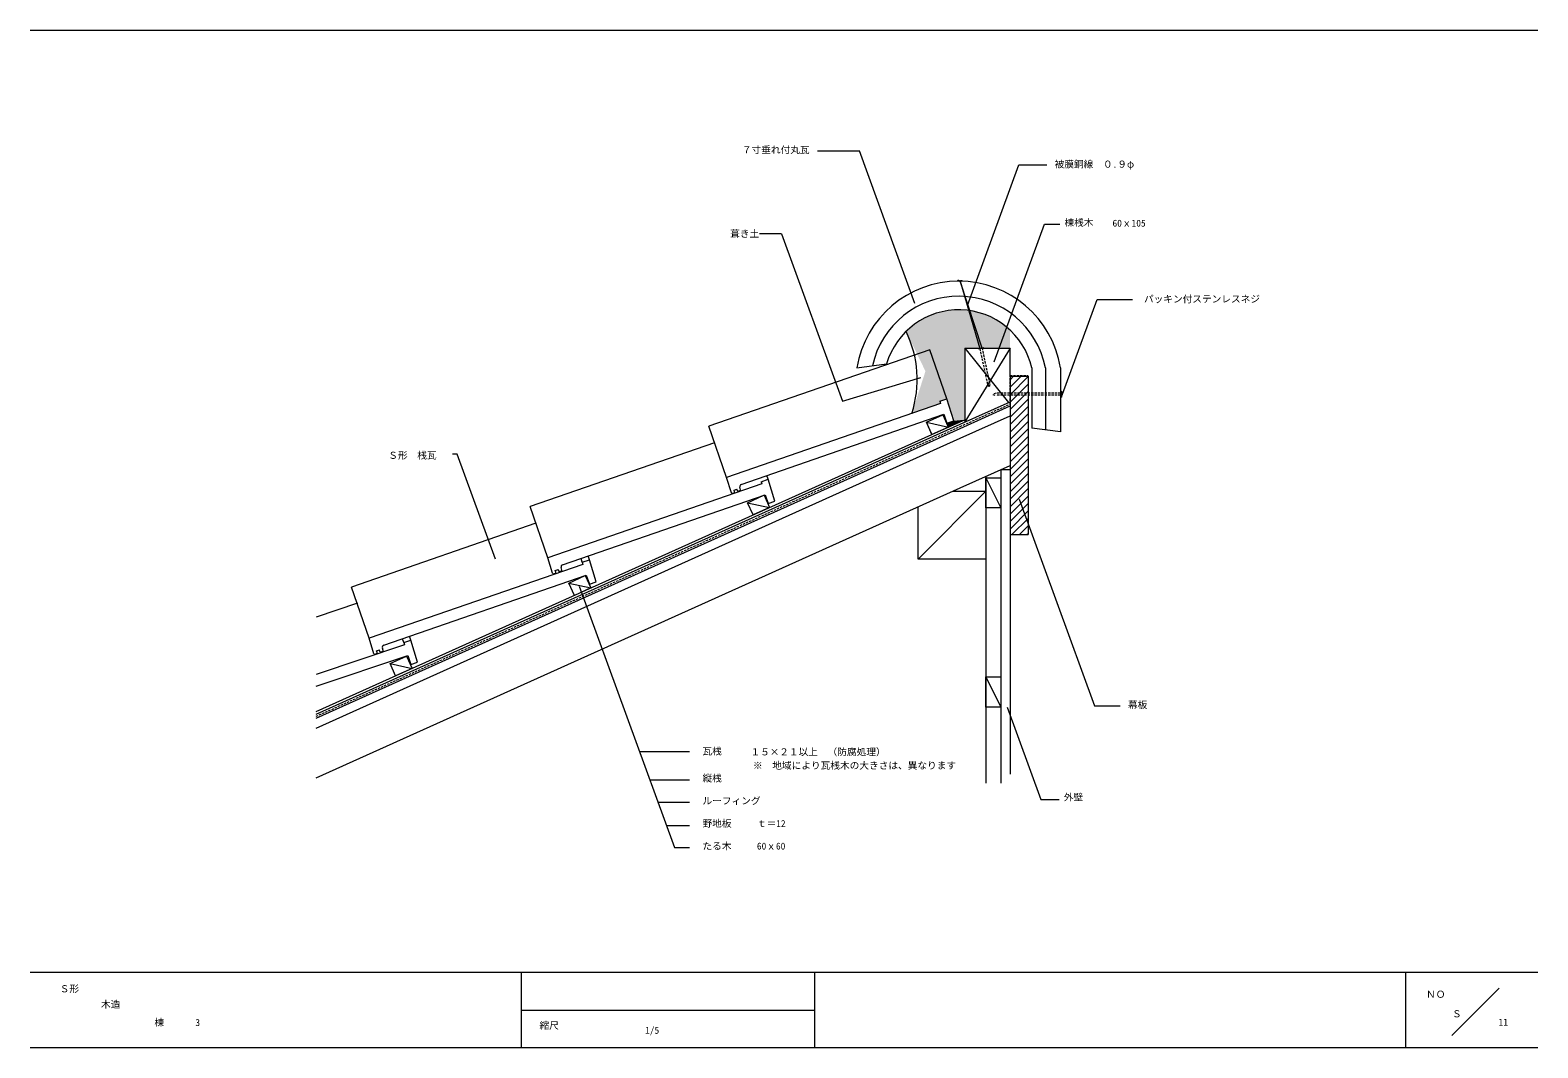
# Model space of a CAD drawing. Units: millimetres, scale not verified. Extents: x -203 to 197, y -138 to 132.
import ezdxf
from ezdxf.enums import TextEntityAlignment as Align

# ---------------------------------------------------------------- set-up
doc = ezdxf.new("R2010")
doc.units = ezdxf.units.MM
doc.header["$LTSCALE"] = 0.5
doc.linetypes.add('DASHED1', pattern=[1.8, 1.2, -0.6])
for name, color, linetype, lineweight in [('0-0', 5, 'Continuous', 18), ('1-0', 7, 'Continuous', 18), ('1-1', 7, 'Continuous', 18), ('1-2', 3, 'Continuous', 18), ('1-3', 7, 'Continuous', 18), ('1-4', 7, 'Continuous', 18), ('1-5', 7, 'Continuous', 18), ('1-F', 3, 'DASHED1', 18)]:
    doc.layers.add(name, color=color, linetype=linetype, lineweight=lineweight)
doc.layers.add('2-0_ADD_LINE', color=8, linetype='Continuous')
doc.styles.add('ＭＳ ゴシック', font='')
doc.styles.get('ＭＳ ゴシック').set_extended_font_data('MS Gothic')

msp = doc.modelspace()

# ---------------------------------------------------------------- linework, layer by layer
at = {"layer": '0-0'}
for p, q in [((-203.2432, 131.6351), (196.7568, 131.6351)), ((196.7568, -118.3649), (-203.2433, -118.3649)), ((-72.973, -118.3649), (-72.973, -138.3649)), ((4.8649, -118.3649), (4.8649, -138.3649)), ((161.7568, -138.3649), (161.7568, -118.3649)), ((186.4865, -122.5541), (173.9189, -135.1216)), ((-72.973, -128.3649), (4.8649, -128.3649)), ((196.7568, -138.3649), (-203.2432, -138.3649))]:
    msp.add_line(p, q, dxfattribs=at)
at = {"layer": '1-0'}
for p, q in [((43.4926, 27.0737), (56.717, 33.0246)), ((34.5203, 27.596), (38.8803, 29.6039)), ((38.8803, 29.6039), (40.3577, 26.3209)), ((38.8804, 29.6038), (40.2346, 26.5945)), ((38.8804, 29.6038), (40.2346, 26.5945)), ((43.4926, 25.9771), (56.717, 31.928)), ((43.4926, 23.3453), (56.717, 29.2963)), ((43.4926, 27.7316), (44.717, 28.2826)), ((-127.3517, -49.8063), (43.4926, 27.0737)), ((-127.3517, -50.9029), (43.4926, 25.9771)), ((-127.3517, -49.1483), (36.0054, 24.3624)), ((35.9804, 24.3511), (34.5203, 27.596)), ((35.8573, 24.6247), (34.5203, 27.596)), ((34.5203, 27.596), (40.3577, 26.3209)), ((40.3577, 26.3209), (35.9804, 24.3511)), ((35.9804, 24.3511), (35.9804, 24.3511)), ((36.0054, 24.3624), (43.4926, 27.7316)), ((40.3577, 26.3209), (40.3577, 26.3209)), ((-127.3517, -53.5347), (43.4926, 23.3453)), ((43.4926, 10.1863), (56.717, 16.1372)), ((-127.3517, -66.6937), (43.4926, 10.1863)), ((-11.4395, 3.0122), (-12.8997, 6.257)), ((-12.8997, 6.257), (-7.0623, 4.9819)), ((-60.3196, -15.0819), (-55.9595, -13.074)), ((-58.8594, -18.3268), (-60.3196, -15.0819)), ((-58.8594, -18.3268), (-60.3196, -15.0819)), ((-60.3196, -15.0819), (-54.4822, -16.357)), ((-104.1138, -30.8351), (-104.4196, -29.817)), ((-107.7566, -36.3828), (-101.9021, -37.696))]:
    msp.add_line(p, q, dxfattribs=at)
at = {"layer": '1-0', "color": 3, "linetype": 'DASHED1'}
for p, q in [((43.4926, 26.4758), (56.717, 32.4267)), ((-127.3517, -50.4042), (43.4926, 26.4758))]:
    msp.add_line(p, q, dxfattribs=at)
at = {"layer": '1-0'}
for points in [[(40.3577, 26.3209), (36.0026, 24.3611), (35.9804, 24.3511)], [(-11.4395, 3.0122), (-12.8997, 6.257), (-8.5681, 8.2518)], [(-8.5396, 8.2648), (-7.0623, 4.9819), (-11.4395, 3.0122)], [(-8.5396, 8.2648), (-7.0623, 4.9819), (-11.4395, 3.0122)], [(-8.5396, 8.2648), (-7.0623, 4.9819), (-11.4395, 3.0122)], [(-55.9595, -13.0741), (-54.4822, -16.357), (-58.8594, -18.3268)], [(-55.9595, -13.0741), (-54.4822, -16.3571), (-58.8594, -18.3268)]]:
    msp.add_lwpolyline(points, dxfattribs=at)
msp.add_lwpolyline([(-106.2793, -39.6657), (-107.7566, -36.3828), (-103.3794, -34.4131), (-101.9021, -37.696)], close=True, dxfattribs=at)
at = {"layer": '1-1', "color": 3}
for p, q in [((43.4926, 65.0387), (48.7117, 47.1387)), ((49.3032, 47.2419), (43.4926, 65.0387))]:
    msp.add_line(p, q, dxfattribs=at)
at = {"layer": '1-1'}
for p, q in [((44.717, 47.2419), (56.717, 47.2419)), ((56.717, 47.2419), (44.717, 27.7316)), ((44.717, 47.2419), (44.717, 27.6246)), ((44.717, 47.2419), (56.3621, 32.8649)), ((48.34, 47.1675), (48.3622, 47.0638)), ((48.3622, 47.0638), (49.6008, 47.3292)), ((56.717, 39.8149), (56.717, 47.2419)), ((56.717, 39.8149), (56.717, -8.6633)), ((56.717, 39.8149), (61.517, 39.8149)), ((56.717, 36.8906), (59.6413, 39.8149)), ((56.717, 38.8705), (57.6613, 39.8149)), ((56.717, 34.9107), (61.517, 39.7107)), ((56.717, 32.9308), (61.517, 37.7308)), ((61.517, 39.8149), (61.517, -2.1851)), ((56.717, 30.9509), (61.517, 35.7509)), ((56.717, 28.971), (61.517, 33.771)), ((70.117, 35.8392), (70.3879, 35.8392)), ((70.117, 34.2237), (70.3879, 34.2237)), ((70.3879, 35.8392), (70.3879, 34.2237)), ((56.717, 26.9911), (61.517, 31.7911)), ((56.717, 25.0112), (61.517, 29.8112)), ((56.717, 23.0313), (61.517, 27.8313)), ((56.717, 21.0514), (61.517, 25.8514)), ((70.117, 25.0387), (62.517, 26.066)), ((56.717, 19.0715), (61.517, 23.8715)), ((56.717, 17.0916), (61.517, 21.8916)), ((56.717, 15.1117), (61.517, 19.9117)), ((56.717, 13.1318), (61.517, 17.9318)), ((50.317, 13.2572), (50.317, -68.1844)), ((50.317, 12.8841), (54.317, 4.8841)), ((54.317, 15.0572), (54.317, -68.1844)), ((54.317, 15.0572), (56.717, 15.0572)), ((56.717, 11.1519), (61.517, 15.9519)), ((56.717, 9.172), (61.517, 13.972)), ((50.317, 9.3162), (32.317, -8.6838)), ((41.5592, 9.3162), (50.317, 9.3162)), ((56.717, 7.1921), (61.517, 11.9921)), ((56.717, 5.2122), (61.517, 10.0122)), ((56.717, 3.2323), (61.517, 8.0323)), ((56.717, 1.2524), (61.517, 6.0524)), ((56.717, -0.7275), (61.517, 4.0725)), ((57.2392, -2.1851), (61.517, 2.0926)), ((59.2191, -2.1851), (61.517, 0.1127)), ((56.717, -2.1851), (61.517, -2.1851)), ((61.199, -2.1851), (61.517, -1.8671)), ((56.717, -8.6633), (56.717, -65.7973)), ((-57.5921, -15.8481), (-32.3357, -85.2394)), ((50.317, -39.9595), (54.317, -47.9595))]:
    msp.add_line(p, q, dxfattribs=at)
at = {"layer": '1-1', "linetype": 'DASHED1'}
for p, q in [((48.7031, 47.1791), (50.7849, 37.4638)), ((49.2898, 47.3048), (51.3716, 37.5896)), ((50.7637, 37.5628), (51.1872, 37.028)), ((51.3716, 37.5896), (51.1844, 37.0316)), ((70.117, 34.7589), (53.0101, 34.7589))]:
    msp.add_line(p, q, dxfattribs=at)
at = {"layer": '1-1', "color": 3}
for points in [[(43.4926, 65.0387), (43.2841, 65.1378), (43.2103, 65.1562), (43.1366, 65.1747), (43.0629, 65.2115), (42.9892, 65.2484), (42.9154, 65.2668), (42.8417, 65.2668), (42.7864, 65.1747), (42.8601, 65.1562), (42.9339, 65.1378), (43.026, 65.1194), (43.0998, 65.1194), (43.1919, 65.1009), (43.2841, 65.0825), (43.3578, 65.064), (43.4315, 65.064)], [(43.4919, 65.0387), (43.5606, 65.1009), (43.6343, 65.1747), (43.708, 65.1931), (43.8002, 65.2115), (43.8924, 65.23), (43.9661, 65.23), (44.0214, 65.1378), (43.9477, 65.1194), (43.874, 65.1194), (43.8002, 65.1194), (43.708, 65.1194), (43.6343, 65.0825), (43.5606, 65.0825)]]:
    msp.add_lwpolyline(points, close=True, dxfattribs=at)
at = {"layer": '1-1'}
for points in [[(48.34, 47.1675), (49.5786, 47.4329), (49.6008, 47.3292)], [(50.317, 9.3162), (50.317, -8.6838), (32.317, -8.6838), (32.317, 5.1572)]]:
    msp.add_lwpolyline(points, dxfattribs=at)
at = {"layer": '1-1', "linetype": 'DASHED1'}
msp.add_lwpolyline([(70.117, 35.3588), (53.0101, 35.3588), (52.1392, 34.9813), (53.0101, 34.7589)], dxfattribs=at)
at = {"layer": '1-1'}
for points in [[(50.317, 4.8841), (50.317, 12.8841), (54.317, 12.8841), (54.317, 4.8841)], [(50.317, -47.9595), (50.317, -39.9595), (54.317, -39.9595), (54.317, -47.9595)]]:
    msp.add_lwpolyline(points, close=True, dxfattribs=at)
msp.add_arc((70.0853, 35.0528), 0.5775, 301.60541, 60.43965, dxfattribs=at)
at = {"layer": '1-2', "color": 7}
for p, q in [((35.465, 46.858), (-23.1766, 26.5685)), ((39.9772, 33.8165), (35.465, 46.858)), ((-18.4682, 12.9601), (-23.1766, 26.5685)), ((-21.6526, 22.1637), (-70.5966, 5.2296)), ((-7.4427, 12.4776), (-7.7896, 13.4803)), ((-65.8881, -8.3789), (-70.5966, 5.2296)), ((-69.0725, 0.8248), (-118.0165, -16.1094)), ((-54.8626, -8.8614), (-55.2095, -7.8587)), ((-56.7537, -9.5157), (-57.068, -8.5017)), ((-113.3081, -29.7178), (-118.0165, -16.1094)), ((-116.3824, -20.4011), (-127.3517, -24.0895)), ((-102.2171, -30.1973), (-102.5612, -29.174))]:
    msp.add_line(p, q, dxfattribs=at)
at = {"layer": '1-2'}
for p, q in [((38.2639, 32.5888), (-18.4682, 12.9601)), ((38.0862, 33.1622), (39.9772, 33.8165)), ((38.0862, 33.1622), (38.2639, 32.5888)), ((41.784, 27.9869), (39.9772, 33.8165)), ((-14.5724, 11.1335), (39.1525, 29.7217)), ((39.1525, 29.7217), (39.9725, 27.3516)), ((39.9698, 27.3592), (41.784, 27.9869)), ((-17.2046, 8.8828), (-18.4682, 12.9601)), ((-9.3338, 11.8233), (-7.4427, 12.4776)), ((-5.6359, 6.648), (-7.4427, 12.4776)), ((-9.156, 11.2499), (-65.8881, -8.3789)), ((-61.9923, -10.2055), (-8.2675, 8.3828)), ((-16.9481, 8.753), (-16.4754, 8.9166)), ((-16.4911, 9.6209), (-15.7347, 9.8826)), ((-16.3497, 9.1648), (-16.4911, 9.6209)), ((-15.5972, 9.439), (-15.7347, 9.8826)), ((-14.868, 9.4728), (-15.3407, 9.3092)), ((-14.7423, 9.721), (-14.9493, 10.3889)), ((-9.3338, 11.8233), (-9.156, 11.2499)), ((-9.274, 11.8428), (-9.1013, 11.2679)), ((-8.2675, 8.3828), (-7.4474, 6.0126)), ((-7.4501, 6.0203), (-5.6359, 6.648)), ((-56.576, -10.0891), (-113.3081, -29.7178)), ((-64.6245, -12.4561), (-65.8881, -8.3789)), ((-63.911, -11.718), (-63.1546, -11.4563)), ((-63.7696, -12.1741), (-63.911, -11.718)), ((-63.0171, -11.9), (-63.1546, -11.4563)), ((-62.2879, -11.8662), (-62.7607, -12.0298)), ((-62.1623, -11.618), (-62.3693, -10.9501)), ((-56.7537, -9.5157), (-54.8626, -8.8614)), ((-56.7537, -9.5157), (-56.576, -10.0891)), ((-53.0558, -14.691), (-54.8626, -8.8614)), ((-109.4122, -31.5444), (-55.6874, -12.9562)), ((-64.3681, -12.5859), (-63.8953, -12.4224)), ((-55.6874, -12.9562), (-54.8674, -15.3263)), ((-54.87, -15.3187), (-53.0558, -14.691)), ((-103.9411, -31.41), (-127.3517, -39.2818)), ((-112.0444, -33.7951), (-113.3081, -29.7178)), ((-104.1138, -30.8351), (-102.2171, -30.1973)), ((-104.1138, -30.8351), (-103.9411, -31.41)), ((-100.4613, -36.0425), (-102.2171, -30.1973)), ((-127.3517, -42.4469), (-103.0776, -34.2847)), ((-111.788, -33.9249), (-111.3152, -33.7613)), ((-111.3309, -33.057), (-110.5745, -32.7953)), ((-111.1896, -33.5131), (-111.3309, -33.057)), ((-110.437, -33.2389), (-110.5745, -32.7953)), ((-109.7078, -33.2052), (-110.1806, -33.3687)), ((-109.5822, -32.957), (-109.7892, -32.2891)), ((-103.0776, -34.2847), (-102.2783, -36.662)), ((-102.2808, -36.6543), (-100.4613, -36.0425))]:
    msp.add_line(p, q, dxfattribs=at)
for centre, radius, start, end in [((-17.0135, 8.942), 0.2, 197.21655, 289.08514), ((-16.5408, 9.1056), 0.2, 289.08401, 17.21758), ((-15.4061, 9.4982), 0.2, 197.21758, 289.0885), ((-14.3762, 10.5665), 0.6, 109.08589, 197.21983), ((-14.9334, 9.6618), 0.2, 289.0885, 17.21996), ((-62.8261, -11.8408), 0.2, 197.21758, 289.0885), ((-61.7962, -10.7725), 0.6, 109.08589, 197.21983), ((-62.3533, -11.6772), 0.2, 289.0885, 17.21996), ((-64.4335, -12.3969), 0.2, 197.21655, 289.08514), ((-63.9607, -12.2334), 0.2, 289.08401, 17.21758), ((-109.2161, -32.1114), 0.6, 109.08589, 197.21983), ((-111.8534, -33.7359), 0.2, 197.21655, 289.08514), ((-111.3806, -33.5723), 0.2, 289.08401, 17.21758), ((-110.246, -33.1797), 0.2, 197.21758, 289.0885), ((-109.7732, -33.0162), 0.2, 289.0885, 17.21996)]:
    msp.add_arc(centre, radius, start, end, dxfattribs=at)
at = {"layer": '1-3'}
for p, q in [((16.117, 42.0413), (23.984, 43.0641)), ((62.517, 42.0413), (62.517, 26.066)), ((66.117, 42.0413), (66.117, 25.5794)), ((-28.2835, -59.7918), (-41.5979, -59.7918)), ((-28.2835, -67.3541), (-38.8454, -67.3541)), ((-28.2835, -73.2964), (-36.6826, -73.2964)), ((-28.2835, -79.4673), (-34.4366, -79.4673)), ((-32.3357, -85.2394), (-28.2835, -85.2394))]:
    msp.add_line(p, q, dxfattribs=at)
for points in [[(70.117, 42.0413), (70.117, 34.2059), (70.117, 25.0387)], [(-79.7819, -8.693), (-89.9283, 19.1838), (-91.2021, 19.1838)]]:
    msp.add_lwpolyline(points, dxfattribs=at)
for centre, radius, start, end in [((43.117, 37.6934), 27.3478, 9.14783, 170.85217), ((43.117, 37.6202), 23.4211, 10.88068, 167.87541), ((43.117, 37.5218), 19.9195, 13.11388, 163.8452)]:
    msp.add_arc(centre, radius, start, end, dxfattribs=at)
at = {"layer": '1-4'}
for p, q in [((5.6757, 99.6081), (16.7653, 99.6081)), ((31.5027, 59.1176), (16.7653, 99.6081)), ((45.4457, 58.5992), (59.0292, 95.9193)), ((59.0292, 95.9193), (66.4865, 95.9193)), ((-3.9226, 77.6004), (-9.7297, 77.6004)), ((70.6628, 35.0589), (79.8103, 60.1914)), ((79.8103, 60.1914), (89.1892, 60.1914)), ((59.1892, 7.1757), (79.1396, -47.6377)), ((55.9459, -47.9595), (64.8788, -72.5023)), ((79.1396, -47.6377), (85.9459, -47.6377)), ((64.8788, -72.5023), (69.7297, -72.5023))]:
    msp.add_line(p, q, dxfattribs=at)
for points in [[(52.5558, 43.6186), (65.8587, 80.168), (69.942, 80.168)], [(-3.9226, 77.6004), (12.2361, 33.2048), (33.0429, 39.4798)]]:
    msp.add_lwpolyline(points, dxfattribs=at)
at = {"layer": '1-5'}
msp.add_arc((2.8764, 38.9403), 29.2117, 342.10221, 25.94157, dxfattribs=at)
at = {"layer": '1-5', "color": 1}
msp.add_arc((2.8764, 38.9403), 29.2117, 342.10221, 25.94157, dxfattribs=at)
at = {"layer": '1-F'}
msp.add_lwpolyline([(56.717, 32.4267), (56.717, 40.0368), (61.5211, 40.0368)], dxfattribs=at)
at = {"layer": '2-0_ADD_LINE'}
for points in [[(37.3094, 56.5792), (36.7442, 56.3971), (35.0527, 55.7429), (35.439, 55.9051)], [(55.5943, 53.0574), (54.2401, 54.0374), (35.1278, 55.7807), (37.4713, 56.6385)], [(36.7442, 56.3971), (36.3661, 56.2629), (35.439, 55.9051), (35.8741, 56.084)], [(54.2401, 54.0374), (52.9037, 54.8749), (37.4713, 56.6385), (38.6358, 56.9341)], [(52.9037, 54.8749), (51.6831, 55.5074), (38.6358, 56.9341), (40.0779, 57.2056)], [(51.6831, 55.5074), (50.5249, 56.0064), (40.0779, 57.2056), (41.7806, 57.4042)], [(50.5249, 56.0064), (48.6107, 56.6644), (41.7806, 57.4042), (43.4628, 57.4346)], [(48.6107, 56.6644), (47.1109, 57.0394), (43.4628, 57.4346), (44.9423, 57.3636)], [(47.1109, 57.0394), (46.0469, 57.2319), (44.9423, 57.3636)], [(29.1448, 51.7191), (44.717, 47.2419), (29.1448, 51.7191), (30.3893, 52.8533)], [(44.717, 47.2419), (56.717, 47.2419), (30.3893, 52.8533), (31.4102, 53.6279)], [(56.717, 47.2419), (56.717, 52.076), (31.4102, 53.6279), (33.3544, 54.8892)], [(56.717, 52.076), (55.5943, 53.0574), (33.3544, 54.8892), (35.1278, 55.7807)], [(44.717, 47.2419), (29.1448, 51.7191), (34.2869, 41.1488)], [(44.717, 47.2419), (34.2869, 41.1488), (30.6745, 29.963)], [(44.717, 47.2419), (30.6745, 29.963), (38.0862, 33.1622)], [(38.0862, 33.1622), (39.9772, 33.8165), (44.717, 47.2419)], [(39.9772, 33.8165), (41.784, 27.9869), (39.9773, 33.8166), (44.717, 47.2419)], [(41.784, 27.9869), (44.717, 28.2826), (44.717, 47.2419)], [(30.6745, 29.963), (38.2639, 32.5888), (38.0862, 33.1622)], [(39.9699, 27.3592), (40.3577, 26.3209), (41.784, 27.9869), (44.717, 28.2826)]]:
    msp.add_solid(points, dxfattribs=at)

# ---------------------------------------------------------------- texts
at = {"layer": '0-0', "color": 7, "style": 'ＭＳ ゴシック'}
for s, p in [('Ｓ形', (-195.4054, -124.1757)), ('ＮＯ', (167.1021, -125.6345)), ('木造', (-184.4438, -128.2884)), ('棟', (-170.2781, -133.1048)), ('縮尺', (-68.1081, -133.9054)), ('Ｓ', (173.9788, -130.8109))]:
    msp.add_text(s, height=1.833, dxfattribs=at).set_placement(p, align=Align.BOTTOM_LEFT)
at = {"layer": '1-0', "style": 'ＭＳ ゴシック'}
msp.add_text('1/5', height=1.833, dxfattribs=at).set_placement((-40.0932, -135.1819), align=Align.BOTTOM_LEFT)
at = {"layer": '1-3', "style": 'ＭＳ ゴシック'}
for s, p in [('Ｓ形\u3000桟瓦', (-108.2323, 17.3531)), ('瓦桟', (-24.8671, -61.1428)), ('１５×２１以上\u3000（防腐処理）', (-12.1317, -61.3245)), ('※\u3000地域により瓦桟木の大きさは、異なります', (-11.4845, -64.924)), ('縦桟', (-24.8671, -68.3057)), ('ルーフィング', (-24.8671, -74.3057)), ('野地板', (-24.8671, -80.3057)), ('ｔ＝12', (-10.4339, -80.3057)), ('たる木', (-24.8671, -86.3057)), ('60ｘ60', (-10.4339, -86.3057))]:
    msp.add_text(s, height=1.833, dxfattribs=at).set_placement(p, align=Align.BOTTOM_LEFT)
at = {"layer": '1-4', "style": 'ＭＳ ゴシック'}
for s, p in [('７寸垂れ付丸瓦', (-14.4146, 98.4036)), ('被膜銅線\u3000０.９φ', (68.5464, 94.6063)), ('棟桟木', (71.1663, 79.1256)), ('60ｘ105', (83.908, 78.9598)), ('葺き土', (-17.5191, 76.1603)), ('パッキン付ステンレスネジ', (92.2618, 58.8351)), ('幕板', (88.0121, -48.8407)), ('外壁', (70.9929, -73.3255)), ('3', (-159.4073, -133.1048)), ('11', (186.3331, -133.0367))]:
    msp.add_text(s, height=1.833, dxfattribs=at).set_placement(p, align=Align.BOTTOM_LEFT)

doc.saveas('drawing.dxf')
